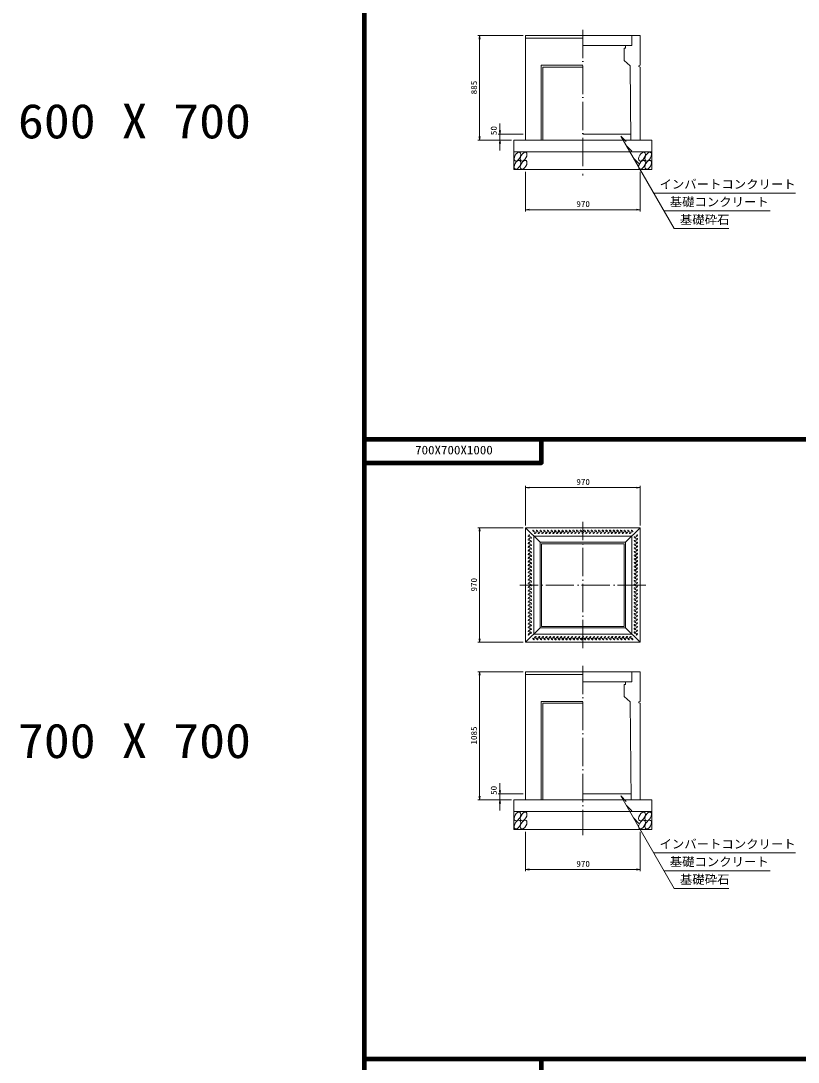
# Model space of a CAD drawing. Units: millimetres, scale not verified. Extents: x -8410 to 41710, y -74801 to 5940.
# Drawn here: x 5495 to 12086, y -58467 to -49645 of the extents above; entities that cross this region are included whole.
import ezdxf
from ezdxf.enums import TextEntityAlignment as Align

# ---------------------------------------------------------------- set-up
doc = ezdxf.new("R2010")
doc.units = ezdxf.units.MM
doc.header["$LTSCALE"] = 20
doc.linetypes.add('LONG_DASHED_DOTTED', pattern=[15.25, 12, -1.5, 0.25, -1.5])
for name, color, linetype, lineweight in [('0-0_グループ[0](0)-D-BMK(0)', 2, 'LONG_DASHED_DOTTED', 13), ('0-1_グループ[0](0)-D-STR(1)', 1, 'Continuous', 13), ('0-2_グループ[0](0)-D-STR-DIM(2)', 7, 'Continuous', 13), ('0-3_グループ[0](0)-D-STR-HTXT(3)', 7, 'Continuous', 13), ('0-5_グループ[0](0)-D-TTL(5)', 2, 'Continuous', 140)]:
    doc.layers.add(name, color=color, linetype=linetype, lineweight=lineweight)
doc.layers.add('0-4_グループ[0](0)-D-STR-TXT(4)', color=7, linetype='Continuous')
doc.layers.add('0-6_グループ[0](0)-D-TTL-TXT(6)', color=7, linetype='Continuous')
doc.styles.add('ＭＳ ゴシック', font='')
doc.styles.get('ＭＳ ゴシック').set_extended_font_data('MS Gothic')

msp = doc.modelspace()

# ---------------------------------------------------------------- linework, layer by layer
at = {"layer": '0-0_グループ[0](0)-D-BMK(0)'}
for p, q in [((10260, -49720), (10260, -50955)), ((10260, -54960), (10260, -53890)), ((10795, -54425), (9725, -54425)), ((10260, -55110), (10260, -56545))]:
    msp.add_line(p, q, dxfattribs=at)
at = {"layer": '0-1_グループ[0](0)-D-STR(1)'}
for p, q in [((10745, -49770), (9775, -49770)), ((9775, -49770), (9775, -50655)), ((10260, -49793.3), (9775, -49793.3)), ((10675, -49770), (10675, -49855)), ((10745, -49770), (10745, -50021.5)), ((10675, -49855), (10260, -49855)), ((10610, -49877), (10610, -49980)), ((9906.5, -50021.5), (9906.5, -50655)), ((9906.5, -50021.5), (10260, -50021.5)), ((10735, -50025), (10745, -50021.5)), ((9921.5, -50036.5), (9921.5, -50655)), ((9921.5, -50036.5), (10260, -50036.5)), ((10745, -50036.5), (10745, -50655)), ((10667.12, -50605), (10260, -50605)), ((10845, -50655), (9675, -50655)), ((9675, -50655), (9675, -50905)), ((10845, -50655), (10845, -50905)), ((10845, -50755), (9675, -50755)), ((10845, -50905), (9675, -50905)), ((9775, -53940), (10745, -53940)), ((9775, -54910), (9775, -53940)), ((9898, -54063), (9775, -53940)), ((10622, -54063), (10745, -53940)), ((10745, -53940), (10745, -54910)), ((9845, -54010), (10675, -54010)), ((9845, -54840), (9845, -54010)), ((9898, -54063), (10622, -54063)), ((9898, -54787), (9898, -54063)), ((9910, -54075), (10610, -54075)), ((9910, -54775), (9910, -54075)), ((10610, -54075), (10610, -54775)), ((10622, -54063), (10622, -54787)), ((10675, -54010), (10675, -54840)), ((10610, -54775), (9910, -54775)), ((9775, -54910), (9898, -54787)), ((10675, -54840), (9845, -54840)), ((10622, -54787), (9898, -54787)), ((10622, -54787), (10745, -54910)), ((10745, -54910), (9775, -54910)), ((10745, -55160), (9775, -55160)), ((9775, -55160), (9775, -56245)), ((10260, -55183.3), (9775, -55183.3)), ((10675, -55160), (10675, -55245)), ((10745, -55160), (10745, -55411.5)), ((10675, -55245), (10260, -55245)), ((10610, -55267), (10610, -55370)), ((9906.5, -55411.5), (9906.5, -56245)), ((9906.5, -55411.5), (10260, -55411.5)), ((9921.5, -55426.5), (9921.5, -56245)), ((9921.5, -55426.5), (10260, -55426.5)), ((10735, -55415), (10745, -55411.5)), ((10745, -55426.5), (10745, -56245)), ((10668.52, -56195), (10260, -56195)), ((10845, -56245), (9675, -56245)), ((9675, -56245), (9675, -56495)), ((10845, -56245), (10845, -56495)), ((10845, -56345), (9675, -56345)), ((10845, -56495), (9675, -56495))]:
    msp.add_line(p, q, dxfattribs=at)
for points in [[(10622, -49855), (10622, -49877), (10610, -49877)], [(10610, -49980), (10660, -50025), (10667.73, -50655)], [(10745, -50036.5), (10735, -50033), (10735, -50025)], [(10622, -55245), (10622, -55267), (10610, -55267)], [(10610, -55370), (10660, -55415), (10669.07, -56245)], [(10745, -55426.5), (10735, -55423), (10735, -55415)]]:
    msp.add_lwpolyline(points, dxfattribs=at)
for centre, major_axis, ratio in [((9705.65, -50795.5), (-20.62, -35.72), 0.545455), ((9758.15, -50795.5), (-20.62, -35.72), 0.545455), ((10761.65, -50795.5), (-20.62, -35.72), 0.545455), ((10814.15, -50795.5), (-20.62, -35.72), 0.545455), ((9705.65, -50864.5), (-20.62, -35.72), 0.545455), ((9758.15, -50864.5), (-20.62, -35.72), 0.545455), ((10761.65, -50864.5), (-20.62, -35.72), 0.545455), ((10814.15, -50864.5), (-20.62, -35.72), 0.545455), ((9841.5, -53967.25), (-6.01, 6.01), 0.529412), ((9857, -53982.75), (6.01, 6.01), 0.529412), ((9872.5, -53967.25), (-6.01, 6.01), 0.529412), ((9888, -53982.75), (6.01, 6.01), 0.529412), ((9903.5, -53967.25), (-6.01, 6.01), 0.529412), ((9919, -53982.75), (6.01, 6.01), 0.529412), ((9934.5, -53967.25), (-6.01, 6.01), 0.529412), ((9950, -53982.75), (6.01, 6.01), 0.529412), ((9965.5, -53967.25), (-6.01, 6.01), 0.529412), ((9981, -53982.75), (6.01, 6.01), 0.529412), ((9996.5, -53967.25), (-6.01, 6.01), 0.529412), ((10012, -53982.75), (6.01, 6.01), 0.529412), ((10027.5, -53967.25), (-6.01, 6.01), 0.529412), ((10043, -53982.75), (6.01, 6.01), 0.529412), ((10058.5, -53967.25), (-6.01, 6.01), 0.529412), ((10074, -53982.75), (6.01, 6.01), 0.529412), ((10089.5, -53967.25), (-6.01, 6.01), 0.529412), ((10105, -53982.75), (6.01, 6.01), 0.529412), ((10120.5, -53967.25), (-6.01, 6.01), 0.529412), ((10136, -53982.75), (6.01, 6.01), 0.529412), ((10151.5, -53967.25), (-6.01, 6.01), 0.529412), ((10167, -53982.75), (6.01, 6.01), 0.529412), ((10182.5, -53967.25), (-6.01, 6.01), 0.529412), ((10198, -53982.75), (6.01, 6.01), 0.529412), ((10213.5, -53967.25), (-6.01, 6.01), 0.529412), ((10229, -53982.75), (6.01, 6.01), 0.529412), ((10244.5, -53967.25), (-6.01, 6.01), 0.529412), ((10260, -53982.75), (6.01, 6.01), 0.529412), ((10275.5, -53967.25), (-6.01, 6.01), 0.529412), ((10291, -53982.75), (6.01, 6.01), 0.529412), ((10306.5, -53967.25), (-6.01, 6.01), 0.529412), ((10322, -53982.75), (6.01, 6.01), 0.529412), ((10337.5, -53967.25), (-6.01, 6.01), 0.529412), ((10353, -53982.75), (6.01, 6.01), 0.529412), ((10368.5, -53967.25), (-6.01, 6.01), 0.529412), ((10384, -53982.75), (6.01, 6.01), 0.529412), ((10399.5, -53967.25), (-6.01, 6.01), 0.529412), ((10415, -53982.75), (6.01, 6.01), 0.529412), ((10430.5, -53967.25), (-6.01, 6.01), 0.529412), ((10446, -53982.75), (6.01, 6.01), 0.529412), ((10461.5, -53967.25), (-6.01, 6.01), 0.529412), ((10477, -53982.75), (6.01, 6.01), 0.529412), ((10492.5, -53967.25), (-6.01, 6.01), 0.529412), ((10508, -53982.75), (6.01, 6.01), 0.529412), ((10523.5, -53967.25), (-6.01, 6.01), 0.529412), ((10539, -53982.75), (6.01, 6.01), 0.529412), ((10554.5, -53967.25), (-6.01, 6.01), 0.529412), ((10570, -53982.75), (6.01, 6.01), 0.529412), ((10585.5, -53967.25), (-6.01, 6.01), 0.529412), ((10601, -53982.75), (6.01, 6.01), 0.529412), ((10616.5, -53967.25), (-6.01, 6.01), 0.529412), ((10632, -53982.75), (6.01, 6.01), 0.529412), ((10647.5, -53967.25), (-6.01, 6.01), 0.529412), ((10663, -53982.75), (6.01, 6.01), 0.529412), ((10678.5, -53967.25), (-6.01, 6.01), 0.529412), ((9802.25, -54006.5), (-6.01, -6.01), 0.529412), ((9802.25, -54037.5), (-6.01, -6.01), 0.529412), ((9802.25, -54068.5), (-6.01, -6.01), 0.529412), ((9817.75, -54022), (-6.01, 6.01), 0.529412), ((9817.75, -54053), (-6.01, 6.01), 0.529412), ((9817.75, -54084), (-6.01, 6.01), 0.529412), ((10702.25, -54022), (6.01, -6.01), 0.529412), ((10702.25, -54053), (6.01, -6.01), 0.529412), ((10702.25, -54084), (6.01, -6.01), 0.529412), ((10717.75, -54006.5), (6.01, 6.01), 0.529412), ((10717.75, -54037.5), (6.01, 6.01), 0.529412), ((10717.75, -54068.5), (6.01, 6.01), 0.529412), ((9802.25, -54099.5), (-6.01, -6.01), 0.529412), ((9802.25, -54130.5), (-6.01, -6.01), 0.529412), ((9802.25, -54161.5), (-6.01, -6.01), 0.529412), ((9817.75, -54115), (-6.01, 6.01), 0.529412), ((9817.75, -54146), (-6.01, 6.01), 0.529412), ((10702.25, -54115), (6.01, -6.01), 0.529412), ((10702.25, -54146), (6.01, -6.01), 0.529412), ((10717.75, -54099.5), (6.01, 6.01), 0.529412), ((10717.75, -54130.5), (6.01, 6.01), 0.529412), ((10717.75, -54161.5), (6.01, 6.01), 0.529412), ((9802.25, -54192.5), (-6.01, -6.01), 0.529412), ((9802.25, -54223.5), (-6.01, -6.01), 0.529412), ((9802.25, -54254.5), (-6.01, -6.01), 0.529412), ((9817.75, -54177), (-6.01, 6.01), 0.529412), ((9817.75, -54208), (-6.01, 6.01), 0.529412), ((9817.75, -54239), (-6.01, 6.01), 0.529412), ((10702.25, -54177), (6.01, -6.01), 0.529412), ((10702.25, -54208), (6.01, -6.01), 0.529412), ((10702.25, -54239), (6.01, -6.01), 0.529412), ((10717.75, -54192.5), (6.01, 6.01), 0.529412), ((10717.75, -54223.5), (6.01, 6.01), 0.529412), ((10717.75, -54254.5), (6.01, 6.01), 0.529412), ((9802.25, -54285.5), (-6.01, -6.01), 0.529412), ((9802.25, -54316.5), (-6.01, -6.01), 0.529412), ((9802.25, -54347.5), (-6.01, -6.01), 0.529412), ((9817.75, -54270), (-6.01, 6.01), 0.529412), ((9817.75, -54301), (-6.01, 6.01), 0.529412), ((9817.75, -54332), (-6.01, 6.01), 0.529412), ((10702.25, -54270), (6.01, -6.01), 0.529412), ((10702.25, -54301), (6.01, -6.01), 0.529412), ((10702.25, -54332), (6.01, -6.01), 0.529412), ((10717.75, -54285.5), (6.01, 6.01), 0.529412), ((10717.75, -54316.5), (6.01, 6.01), 0.529412), ((10717.75, -54347.5), (6.01, 6.01), 0.529412), ((9802.25, -54378.5), (-6.01, -6.01), 0.529412), ((9802.25, -54409.5), (-6.01, -6.01), 0.529412), ((9802.25, -54440.5), (-6.01, -6.01), 0.529412), ((9817.75, -54363), (-6.01, 6.01), 0.529412), ((9817.75, -54394), (-6.01, 6.01), 0.529412), ((9817.75, -54425), (-6.01, 6.01), 0.529412), ((10702.25, -54363), (6.01, -6.01), 0.529412), ((10702.25, -54394), (6.01, -6.01), 0.529412), ((10702.25, -54425), (6.01, -6.01), 0.529412), ((10717.75, -54378.5), (6.01, 6.01), 0.529412), ((10717.75, -54409.5), (6.01, 6.01), 0.529412), ((10717.75, -54440.5), (6.01, 6.01), 0.529412), ((9802.25, -54471.5), (-6.01, -6.01), 0.529412), ((9802.25, -54502.5), (-6.01, -6.01), 0.529412), ((9817.75, -54456), (-6.01, 6.01), 0.529412), ((9817.75, -54487), (-6.01, 6.01), 0.529412), ((9817.75, -54518), (-6.01, 6.01), 0.529412), ((10702.25, -54456), (6.01, -6.01), 0.529412), ((10702.25, -54487), (6.01, -6.01), 0.529412), ((10702.25, -54518), (6.01, -6.01), 0.529412), ((10717.75, -54471.5), (6.01, 6.01), 0.529412), ((10717.75, -54502.5), (6.01, 6.01), 0.529412), ((9802.25, -54533.5), (-6.01, -6.01), 0.529412), ((9802.25, -54564.5), (-6.01, -6.01), 0.529412), ((9802.25, -54595.5), (-6.01, -6.01), 0.529412), ((9817.75, -54549), (-6.01, 6.01), 0.529412), ((9817.75, -54580), (-6.01, 6.01), 0.529412), ((9817.75, -54611), (-6.01, 6.01), 0.529412), ((10702.25, -54549), (6.01, -6.01), 0.529412), ((10702.25, -54580), (6.01, -6.01), 0.529412), ((10702.25, -54611), (6.01, -6.01), 0.529412), ((10717.75, -54533.5), (6.01, 6.01), 0.529412), ((10717.75, -54564.5), (6.01, 6.01), 0.529412), ((10717.75, -54595.5), (6.01, 6.01), 0.529412), ((9802.25, -54626.5), (-6.01, -6.01), 0.529412), ((9802.25, -54657.5), (-6.01, -6.01), 0.529412), ((9802.25, -54688.5), (-6.01, -6.01), 0.529412), ((9817.75, -54642), (-6.01, 6.01), 0.529412), ((9817.75, -54673), (-6.01, 6.01), 0.529412), ((9817.75, -54704), (-6.01, 6.01), 0.529412), ((10702.25, -54642), (6.01, -6.01), 0.529412), ((10702.25, -54673), (6.01, -6.01), 0.529412), ((10702.25, -54704), (6.01, -6.01), 0.529412), ((10717.75, -54626.5), (6.01, 6.01), 0.529412), ((10717.75, -54657.5), (6.01, 6.01), 0.529412), ((10717.75, -54688.5), (6.01, 6.01), 0.529412), ((9802.25, -54719.5), (-6.01, -6.01), 0.529412), ((9802.25, -54750.5), (-6.01, -6.01), 0.529412), ((9802.25, -54781.5), (-6.01, -6.01), 0.529412), ((9817.75, -54735), (-6.01, 6.01), 0.529412), ((9817.75, -54766), (-6.01, 6.01), 0.529412), ((10702.25, -54735), (6.01, -6.01), 0.529412), ((10702.25, -54766), (6.01, -6.01), 0.529412), ((10717.75, -54719.5), (6.01, 6.01), 0.529412), ((10717.75, -54750.5), (6.01, 6.01), 0.529412), ((10717.75, -54781.5), (6.01, 6.01), 0.529412), ((9802.25, -54812.5), (-6.01, -6.01), 0.529412), ((9802.25, -54843.5), (-6.01, -6.01), 0.529412), ((9817.75, -54797), (-6.01, 6.01), 0.529412), ((9817.75, -54828), (-6.01, 6.01), 0.529412), ((9841.5, -54882.75), (6.01, -6.01), 0.529412), ((9857, -54867.25), (-6.01, -6.01), 0.529412), ((9872.5, -54882.75), (6.01, -6.01), 0.529412), ((9888, -54867.25), (-6.01, -6.01), 0.529412), ((9903.5, -54882.75), (6.01, -6.01), 0.529412), ((9919, -54867.25), (-6.01, -6.01), 0.529412), ((9934.5, -54882.75), (6.01, -6.01), 0.529412), ((9950, -54867.25), (-6.01, -6.01), 0.529412), ((9965.5, -54882.75), (6.01, -6.01), 0.529412), ((9981, -54867.25), (-6.01, -6.01), 0.529412), ((9996.5, -54882.75), (6.01, -6.01), 0.529412), ((10012, -54867.25), (-6.01, -6.01), 0.529412), ((10027.5, -54882.75), (6.01, -6.01), 0.529412), ((10043, -54867.25), (-6.01, -6.01), 0.529412), ((10058.5, -54882.75), (6.01, -6.01), 0.529412), ((10074, -54867.25), (-6.01, -6.01), 0.529412), ((10089.5, -54882.75), (6.01, -6.01), 0.529412), ((10105, -54867.25), (-6.01, -6.01), 0.529412), ((10120.5, -54882.75), (6.01, -6.01), 0.529412), ((10136, -54867.25), (-6.01, -6.01), 0.529412), ((10151.5, -54882.75), (6.01, -6.01), 0.529412), ((10167, -54867.25), (-6.01, -6.01), 0.529412), ((10182.5, -54882.75), (6.01, -6.01), 0.529412), ((10198, -54867.25), (-6.01, -6.01), 0.529412), ((10213.5, -54882.75), (6.01, -6.01), 0.529412), ((10229, -54867.25), (-6.01, -6.01), 0.529412), ((10244.5, -54882.75), (6.01, -6.01), 0.529412), ((10260, -54867.25), (-6.01, -6.01), 0.529412), ((10275.5, -54882.75), (6.01, -6.01), 0.529412), ((10291, -54867.25), (-6.01, -6.01), 0.529412), ((10306.5, -54882.75), (6.01, -6.01), 0.529412), ((10322, -54867.25), (-6.01, -6.01), 0.529412), ((10337.5, -54882.75), (6.01, -6.01), 0.529412), ((10353, -54867.25), (-6.01, -6.01), 0.529412), ((10368.5, -54882.75), (6.01, -6.01), 0.529412), ((10384, -54867.25), (-6.01, -6.01), 0.529412), ((10399.5, -54882.75), (6.01, -6.01), 0.529412), ((10415, -54867.25), (-6.01, -6.01), 0.529412), ((10430.5, -54882.75), (6.01, -6.01), 0.529412), ((10446, -54867.25), (-6.01, -6.01), 0.529412), ((10461.5, -54882.75), (6.01, -6.01), 0.529412), ((10477, -54867.25), (-6.01, -6.01), 0.529412), ((10492.5, -54882.75), (6.01, -6.01), 0.529412), ((10508, -54867.25), (-6.01, -6.01), 0.529412), ((10523.5, -54882.75), (6.01, -6.01), 0.529412), ((10539, -54867.25), (-6.01, -6.01), 0.529412), ((10554.5, -54882.75), (6.01, -6.01), 0.529412), ((10570, -54867.25), (-6.01, -6.01), 0.529412), ((10585.5, -54882.75), (6.01, -6.01), 0.529412), ((10601, -54867.25), (-6.01, -6.01), 0.529412), ((10616.5, -54882.75), (6.01, -6.01), 0.529412), ((10632, -54867.25), (-6.01, -6.01), 0.529412), ((10647.5, -54882.75), (6.01, -6.01), 0.529412), ((10663, -54867.25), (-6.01, -6.01), 0.529412), ((10678.5, -54882.75), (6.01, -6.01), 0.529412), ((10702.25, -54797), (6.01, -6.01), 0.529412), ((10702.25, -54828), (6.01, -6.01), 0.529412), ((10717.75, -54812.5), (6.01, 6.01), 0.529412), ((10717.75, -54843.5), (6.01, 6.01), 0.529412), ((9705.65, -56385.5), (-20.62, -35.72), 0.545455), ((9758.15, -56385.5), (-20.62, -35.72), 0.545455), ((10761.65, -56385.5), (-20.62, -35.72), 0.545455), ((10814.15, -56385.5), (-20.62, -35.72), 0.545455), ((9705.65, -56454.5), (-20.62, -35.72), 0.545455), ((9758.15, -56454.5), (-20.62, -35.72), 0.545455), ((10761.65, -56454.5), (-20.62, -35.72), 0.545455), ((10814.15, -56454.5), (-20.62, -35.72), 0.545455)]:
    msp.add_ellipse(centre, major_axis=major_axis, ratio=ratio, dxfattribs=at)
at = {"layer": '0-2_グループ[0](0)-D-STR-DIM(2)'}
for p, q in [((9755, -49770), (9370, -49770)), ((9385, -50655), (9385, -49770)), ((9557.48, -50745), (9557.48, -50515)), ((9557.48, -50605), (9557.48, -50515)), ((9755, -50605), (9542.48, -50605)), ((9655, -50655), (9370, -50655)), ((9655, -50655), (9542.48, -50655)), ((9557.48, -50745), (9557.48, -50655)), ((9775, -50925), (9775, -51260)), ((10745, -50925), (10745, -51260)), ((9775, -51245), (10745, -51245)), ((9775, -53920), (9775, -53585)), ((9775, -53600), (10745, -53600)), ((10745, -53920), (10745, -53585)), ((9755, -53940), (9370, -53940)), ((9385, -54910), (9385, -53940)), ((9755, -54910), (9370, -54910)), ((9755, -55160), (9370, -55160)), ((9385, -56245), (9385, -55160)), ((9557.48, -56335), (9557.48, -56105)), ((9557.48, -56195), (9557.48, -56105)), ((9755, -56195), (9542.48, -56195)), ((9655, -56245), (9370, -56245)), ((9655, -56245), (9542.48, -56245)), ((9557.48, -56335), (9557.48, -56245)), ((9775, -56515), (9775, -56850)), ((10745, -56515), (10745, -56850)), ((9775, -56835), (10745, -56835))]:
    msp.add_line(p, q, dxfattribs=at)
for points in [[(9390, -49800), (9385, -49770), (9380, -49800)], [(9380, -50625), (9385, -50655), (9390, -50625)], [(9552.48, -50575), (9557.48, -50605), (9562.48, -50575)], [(9562.48, -50685), (9557.48, -50655), (9552.48, -50685)], [(9805, -51240), (9775, -51245), (9805, -51250)], [(10715, -51250), (10745, -51245), (10715, -51240)], [(9805, -53595), (9775, -53600), (9805, -53605)], [(10715, -53605), (10745, -53600), (10715, -53595)], [(9390, -53970), (9385, -53940), (9380, -53970)], [(9380, -54880), (9385, -54910), (9390, -54880)], [(9390, -55190), (9385, -55160), (9380, -55190)], [(9552.48, -56165), (9557.48, -56195), (9562.48, -56165)], [(9380, -56215), (9385, -56245), (9390, -56215)], [(9562.48, -56275), (9557.48, -56245), (9552.48, -56275)], [(9805, -56830), (9775, -56835), (9805, -56840)], [(10715, -56840), (10745, -56835), (10715, -56830)]]:
    msp.add_lwpolyline(points, dxfattribs=at)
at = {"layer": '0-3_グループ[0](0)-D-STR-HTXT(3)'}
for p, q in [((10582.18, -50621.82), (11034.35, -51405)), ((10582.18, -50621.82), (10627.94, -50667.58)), ((10629.39, -50703.59), (10675.15, -50749.35)), ((10690.07, -50808.68), (10735.82, -50854.43)), ((10861.15, -51105), (12061.75, -51105)), ((10947.75, -51255), (11849.21, -51255)), ((11034.35, -51405), (11498.55, -51405)), ((10582.18, -56211.82), (11034.35, -56995)), ((10582.18, -56211.82), (10627.94, -56257.58)), ((10629.39, -56293.59), (10675.15, -56339.35)), ((10690.07, -56398.68), (10735.82, -56444.43)), ((10861.15, -56695), (12061.75, -56695)), ((10947.75, -56845), (11849.21, -56845)), ((11034.35, -56995), (11498.55, -56995))]:
    msp.add_line(p, q, dxfattribs=at)
at = {"layer": '0-5_グループ[0](0)-D-TTL(5)'}
for p, q in [((8410, -53190), (8410, -37440)), ((8410, -58440), (8410, -42690)), ((8410, -74801.43), (8410, -47940)), ((8410, -53190), (34310, -53190)), ((8410, -53190), (34310, -53190)), ((8410, -53190), (34310, -53190)), ((8410, -58440), (34310, -58440)), ((8410, -58440), (34310, -58440))]:
    msp.add_line(p, q, dxfattribs=at)
for points in [[(8410, -53390), (9910, -53390), (9910, -53190)], [(8410, -58640), (9910, -58640), (9910, -58440)]]:
    msp.add_lwpolyline(points, dxfattribs=at)

# ---------------------------------------------------------------- texts
at = {"layer": '0-2_グループ[0](0)-D-STR-DIM(2)', "style": 'ＭＳ ゴシック', "width": 1.1}
for s, p in [('885', (9378, -50267.8)), ('50', (9545.47, -50613.3)), ('970', (9378, -54480.3)), ('1085', (9378, -55776.7)), ('50', (9545.47, -56203.3))]:
    msp.add_text(s, height=51.32, rotation=90, dxfattribs=at).set_placement(p, align=Align.BOTTOM_LEFT)
for p in [(10204.7, -51238), (10204.7, -53593), (10204.7, -56828)]:
    msp.add_text('970', height=51.32, dxfattribs=at).set_placement(p, align=Align.BOTTOM_LEFT)
at = {"layer": '0-4_グループ[0](0)-D-STR-TXT(4)', "style": 'ＭＳ ゴシック', "width": 1.05}
for s, p in [('インバートコンクリート', (10909.85, -51088.68)), ('基礎コンクリート', (10996.45, -51238.68)), ('基礎砕石', (11083.06, -51388.68)), ('インバートコンクリート', (10909.85, -56678.68)), ('基礎コンクリート', (10996.45, -56828.68)), ('基礎砕石', (11083.06, -56978.68))]:
    msp.add_text(s, height=73.31, dxfattribs=at).set_placement(p, align=Align.BOTTOM_LEFT)
at = {"layer": '0-6_グループ[0](0)-D-TTL-TXT(6)', "style": 'ＭＳ ゴシック', "width": 1.1}
for s, height, p in [(' 600 X 700', 293.3, (5251, -50729.18)), ('700X700X1000', 73.31, (8838, -53340)), (' 700 X 700', 293.3, (5251, -55979.18))]:
    msp.add_text(s, height=height, dxfattribs=at).set_placement(p, align=Align.BOTTOM_LEFT)

doc.saveas('drawing.dxf')
